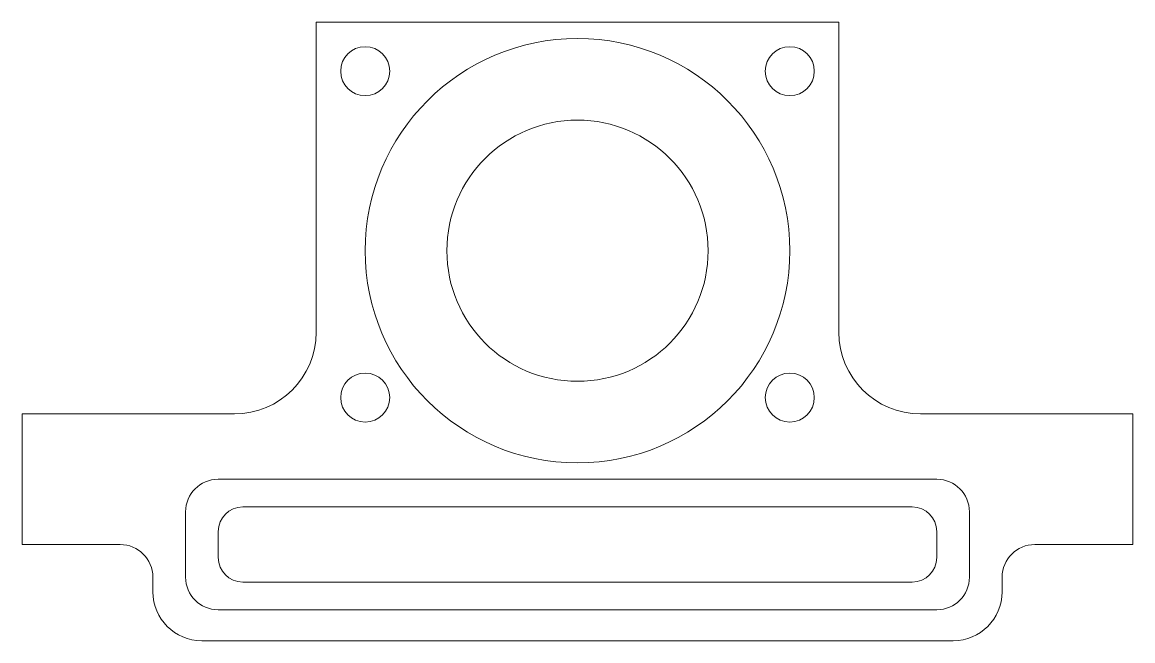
# Model space of a CAD drawing. Header units: millimetres. Extents: x -68 to 0, y -5.9 to 32.
import ezdxf

# ---------------------------------------------------------------- set-up
doc = ezdxf.new("R2010")
doc.units = ezdxf.units.MM

msp = doc.modelspace()

# ---------------------------------------------------------------- linework, layer by layer
at = {"color": 7, "linetype": 'Continuous', "lineweight": 15}
for p, q in [((-50, 13), (-50, 32)), ((-50, 32), (-18, 32)), ((-18, 32), (-18, 13)), ((-68, 0), (-68, 8)), ((-68, 8), (-55, 8)), ((-13, 8), (0, 8)), ((0, 8), (0, 0)), ((-12, 4), (-56, 4)), ((-13.5, 2.3), (-54.5, 2.3)), ((-58, 2), (-58, -2)), ((-10, -2), (-10, 2)), ((-56, 0.8), (-56, -0.8)), ((-12, -0.8), (-12, 0.8)), ((-62, 0), (-68, 0)), ((0, 0), (-6, 0)), ((-60, -2.9), (-60, -2)), ((-8, -2), (-8, -2.9)), ((-54.5, -2.3), (-13.5, -2.3)), ((-56, -4), (-12, -4)), ((-11, -5.9), (-57, -5.9))]:
    msp.add_line(p, q, dxfattribs=at)
for centre, radius in [((-34, 18), 13), ((-47, 29), 1.5), ((-21, 29), 1.5), ((-34, 18), 8), ((-47, 9), 1.5), ((-21, 9), 1.5)]:
    msp.add_circle(centre, radius, dxfattribs=at)
for centre, radius, start, end in [((-55, 13), 5, 270, 0), ((-13, 13), 5, 180, 270), ((-56, 2), 2, 90, 180), ((-12, 2), 2, 0, 90), ((-54.5, 0.8), 1.5, 90, 180), ((-13.5, 0.8), 1.5, 0, 90), ((-62, -2), 2, 0, 90), ((-6, -2), 2, 90, 180), ((-54.5, -0.8), 1.5, 180, 270), ((-13.5, -0.8), 1.5, 270, 0), ((-56, -2), 2, 180, 270), ((-12, -2), 2, 270, 0), ((-57, -2.9), 3, 180, 270), ((-11, -2.9), 3, 270, 0)]:
    msp.add_arc(centre, radius, start, end, dxfattribs=at)

doc.saveas('drawing.dxf')
